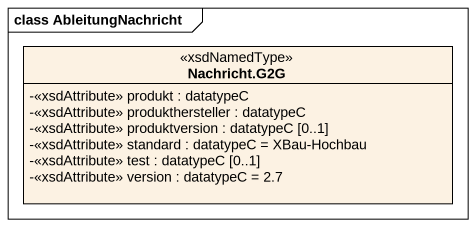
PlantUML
@startuml
mainframe class AbleitungNachricht
hide circle
hide empty members
skinparam classAttributeIconSize 0
class "Nachricht.G2G" as Nachricht_G2G <<xsdNamedType>> {
  -<<xsdAttribute>> produkt : datatypeC
  -<<xsdAttribute>> produkthersteller : datatypeC
  -<<xsdAttribute>> produktversion : datatypeC [0..1]
  -<<xsdAttribute>> standard : datatypeC = XBau-Hochbau
  -<<xsdAttribute>> test : datatypeC [0..1]
  -<<xsdAttribute>> version : datatypeC = 2.7
}
@enduml
